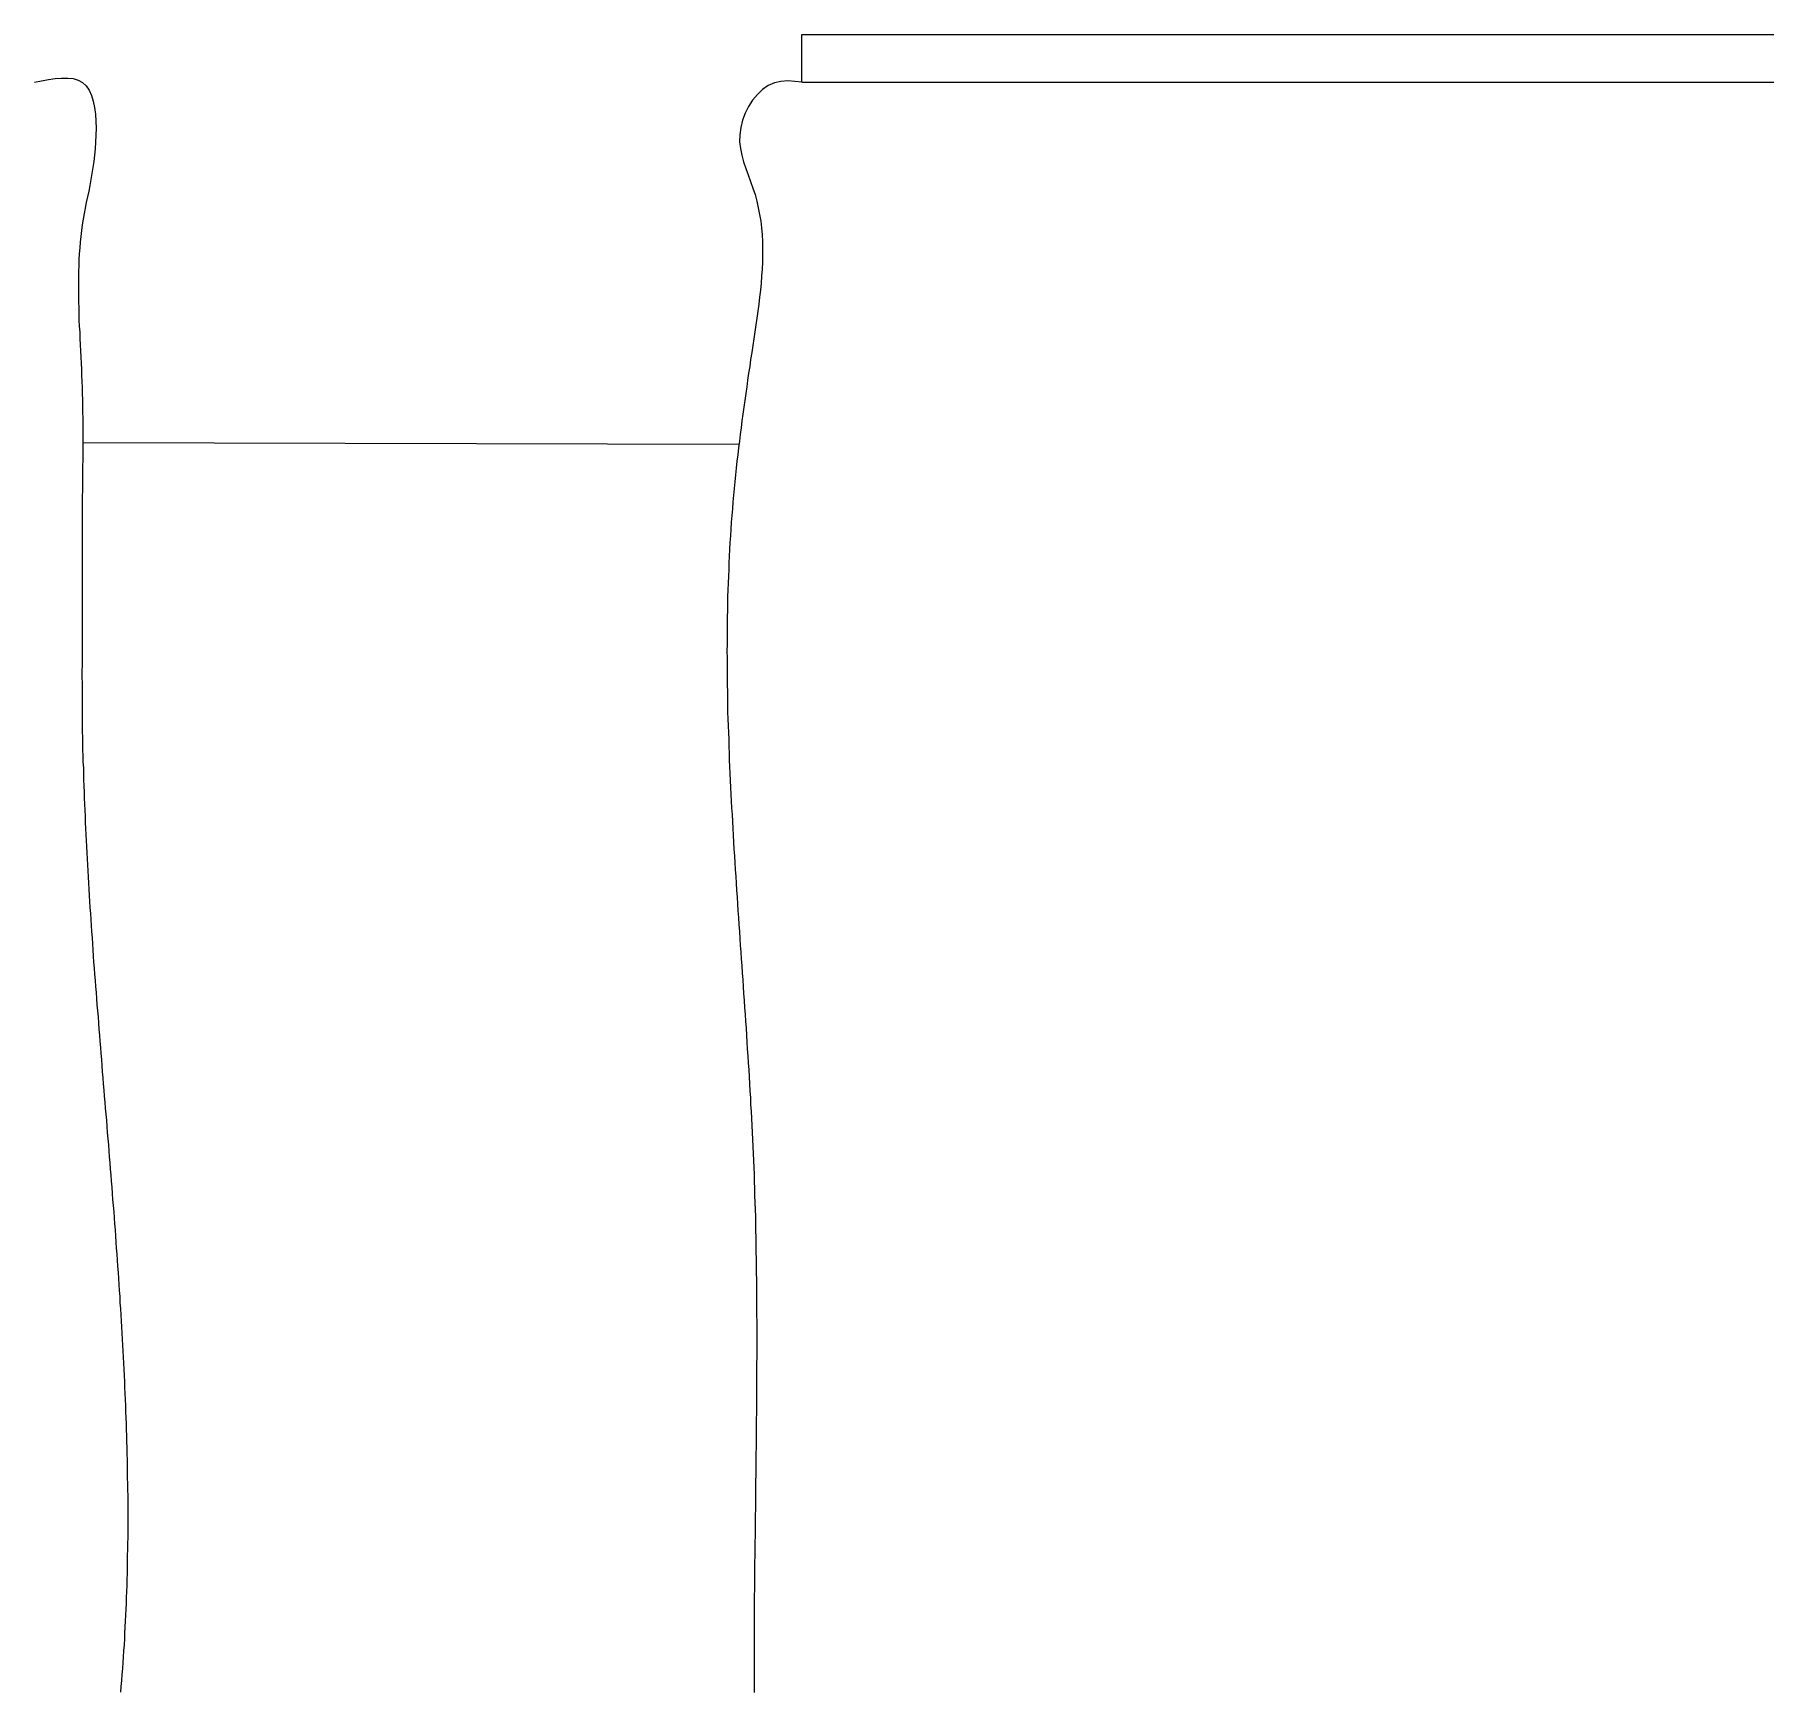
# Model space of a CAD drawing. Extents: x 443 to 1217, y -1921 to -677.
# Drawn here: x 561.01 to 572.82, y -883.58 to -872.28 of the extents above; entities that cross this region are included whole.
import ezdxf

# ---------------------------------------------------------------- set-up
doc = ezdxf.new("R2010")
doc.units = 0
doc.header["$MEASUREMENT"] = 0
doc.layers.add('3', color=8, linetype='CONTINUOUS')
doc.layers.add('6', color=7, linetype='CONTINUOUS')

msp = doc.modelspace()

# ---------------------------------------------------------------- linework, layer by layer
at = {"layer": '3', "linetype": 'Continuous'}
msp.add_line((566.245, -872.609), (566.245, -872.285), dxfattribs=at)
at = {"layer": '3', "color": 3, "linetype": 'Continuous'}
for p, q in [((566.245, -872.285), (579.23, -872.285)), ((566.245, -872.609), (579.23, -872.609))]:
    msp.add_line(p, q, dxfattribs=at)
at = {"layer": '3', "color": 3}
for p, q in [((561.007, -872.609), (561.055, -872.6)), ((561.055, -872.6), (561.102, -872.592)), ((561.102, -872.592), (561.148, -872.585)), ((561.148, -872.585), (561.191, -872.581)), ((561.191, -872.581), (561.233, -872.581)), ((561.233, -872.581), (561.271, -872.585)), ((561.271, -872.585), (561.305, -872.595)), ((561.305, -872.595), (561.335, -872.611)), ((561.335, -872.611), (561.359, -872.635)), ((561.359, -872.635), (561.38, -872.665)), ((561.38, -872.665), (561.396, -872.701)), ((565.977, -872.66), (565.942, -872.693)), ((566.016, -872.633), (565.977, -872.66)), ((566.059, -872.615), (566.016, -872.633)), ((566.103, -872.604), (566.059, -872.615)), ((566.149, -872.601), (566.103, -872.604)), ((566.197, -872.605), (566.149, -872.601)), ((566.245, -872.609), (566.197, -872.605)), ((561.396, -872.701), (561.408, -872.74)), ((561.408, -872.74), (561.417, -872.783)), ((561.417, -872.783), (561.422, -872.829)), ((565.882, -872.775), (565.859, -872.822)), ((565.909, -872.732), (565.882, -872.775)), ((565.942, -872.693), (565.909, -872.732)), ((561.422, -872.829), (561.426, -872.876)), ((561.426, -872.876), (561.427, -872.924)), ((565.841, -872.87), (565.829, -872.919)), ((565.859, -872.822), (565.841, -872.87)), ((561.424, -873.019), (561.42, -873.064)), ((561.426, -872.972), (561.424, -873.019)), ((561.427, -872.924), (561.426, -872.972)), ((565.822, -872.968), (565.821, -873.016)), ((565.821, -873.016), (565.826, -873.062)), ((565.829, -872.919), (565.822, -872.968)), ((561.412, -873.151), (561.405, -873.192)), ((561.416, -873.108), (561.412, -873.151)), ((561.42, -873.064), (561.416, -873.108)), ((565.826, -873.062), (565.835, -873.108)), ((565.835, -873.108), (565.847, -873.153)), ((565.847, -873.153), (565.862, -873.198)), ((561.398, -873.234), (561.391, -873.274)), ((561.405, -873.192), (561.398, -873.234)), ((565.862, -873.198), (565.879, -873.242)), ((565.879, -873.242), (565.895, -873.287)), ((561.377, -873.353), (561.368, -873.392)), ((561.384, -873.314), (561.377, -873.353)), ((561.391, -873.274), (561.384, -873.314)), ((565.895, -873.287), (565.911, -873.332)), ((565.911, -873.332), (565.926, -873.376)), ((565.926, -873.376), (565.938, -873.422)), ((561.346, -873.507), (561.339, -873.545)), ((561.353, -873.469), (561.346, -873.507)), ((561.36, -873.431), (561.353, -873.469)), ((561.368, -873.392), (561.36, -873.431)), ((565.938, -873.422), (565.948, -873.467)), ((565.948, -873.467), (565.957, -873.513)), ((561.328, -873.623), (561.322, -873.662)), ((561.333, -873.584), (561.328, -873.623)), ((561.339, -873.545), (561.333, -873.584)), ((565.957, -873.513), (565.965, -873.558)), ((565.965, -873.558), (565.97, -873.605)), ((565.97, -873.605), (565.974, -873.651)), ((561.315, -873.741), (561.312, -873.782)), ((561.319, -873.701), (561.315, -873.741)), ((561.322, -873.662), (561.319, -873.701)), ((565.974, -873.651), (565.977, -873.698)), ((565.977, -873.698), (565.978, -873.745)), ((561.308, -873.861), (561.307, -873.903)), ((561.31, -873.821), (561.308, -873.861)), ((561.312, -873.782), (561.31, -873.821)), ((565.977, -873.839), (565.974, -873.886)), ((565.978, -873.793), (565.977, -873.839)), ((565.978, -873.745), (565.978, -873.793)), ((561.307, -873.903), (561.306, -873.943)), ((561.306, -873.943), (561.306, -873.984)), ((565.971, -873.934), (565.967, -873.981)), ((565.974, -873.886), (565.971, -873.934)), ((561.306, -873.984), (561.306, -874.026)), ((561.306, -874.026), (561.306, -874.067)), ((561.306, -874.067), (561.307, -874.109)), ((565.957, -874.077), (565.951, -874.124)), ((565.963, -874.029), (565.957, -874.077)), ((565.967, -873.981), (565.963, -874.029)), ((561.307, -874.109), (561.308, -874.15)), ((561.308, -874.15), (561.309, -874.191)), ((561.309, -874.191), (561.31, -874.234)), ((565.945, -874.172), (565.938, -874.22)), ((565.951, -874.124), (565.945, -874.172)), ((561.31, -874.234), (561.312, -874.275)), ((561.312, -874.275), (561.315, -874.317)), ((561.315, -874.317), (561.316, -874.359)), ((565.925, -874.315), (565.917, -874.361)), ((565.931, -874.267), (565.925, -874.315)), ((565.938, -874.22), (565.931, -874.267)), ((561.316, -874.359), (561.318, -874.402)), ((561.318, -874.402), (561.32, -874.443)), ((561.32, -874.443), (561.322, -874.486)), ((565.91, -874.408), (565.903, -874.455)), ((565.917, -874.361), (565.91, -874.408)), ((561.322, -874.486), (561.324, -874.527)), ((561.324, -874.527), (561.327, -874.57)), ((561.327, -874.57), (561.328, -874.611)), ((565.89, -874.55), (565.882, -874.597)), ((565.896, -874.503), (565.89, -874.55)), ((565.903, -874.455), (565.896, -874.503)), ((561.328, -874.611), (561.33, -874.654)), ((561.33, -874.654), (561.331, -874.695)), ((565.875, -874.643), (565.869, -874.69)), ((565.882, -874.597), (565.875, -874.643)), ((561.331, -874.695), (561.332, -874.736)), ((561.332, -874.736), (561.334, -874.779)), ((561.334, -874.779), (561.334, -874.82)), ((565.856, -874.783), (565.849, -874.829)), ((565.862, -874.736), (565.856, -874.783)), ((565.869, -874.69), (565.862, -874.736)), ((561.334, -874.82), (561.335, -874.862)), ((561.335, -874.862), (561.336, -874.903)), ((561.336, -874.903), (561.336, -874.945)), ((565.836, -874.922), (565.831, -874.969)), ((565.843, -874.876), (565.836, -874.922)), ((565.849, -874.829), (565.843, -874.876)), ((561.336, -874.945), (561.336, -874.986)), ((561.336, -874.986), (561.336, -875.027)), ((561.336, -875.027), (561.336, -875.068)), ((565.824, -875.014), (565.819, -875.06)), ((565.831, -874.969), (565.824, -875.014)), ((561.336, -875.068), (561.336, -875.109)), ((561.336, -875.109), (561.336, -875.151)), ((561.336, -875.151), (561.336, -875.191)), ((565.808, -875.153), (565.802, -875.198)), ((565.813, -875.107), (565.808, -875.153)), ((565.819, -875.06), (565.813, -875.107)), ((561.336, -875.191), (561.335, -875.232)), ((561.335, -875.232), (561.335, -875.274)), ((561.335, -875.274), (561.335, -875.314)), ((565.797, -875.245), (565.793, -875.291)), ((565.802, -875.198), (565.797, -875.245)), ((561.334, -875.397), (561.333, -875.437)), ((561.335, -875.314), (561.334, -875.355)), ((561.334, -875.355), (561.334, -875.397)), ((565.783, -875.384), (565.778, -875.43)), ((565.787, -875.337), (565.783, -875.384)), ((565.793, -875.291), (565.787, -875.337)), ((561.333, -875.437), (561.333, -875.479)), ((561.333, -875.479), (561.333, -875.519)), ((565.775, -875.475), (565.771, -875.522)), ((565.778, -875.43), (565.775, -875.475)), ((561.333, -875.519), (561.332, -875.56)), ((561.332, -875.56), (561.332, -875.602)), ((561.332, -875.602), (561.332, -875.642)), ((565.764, -875.614), (565.761, -875.661)), ((565.768, -875.568), (565.764, -875.614)), ((565.771, -875.522), (565.768, -875.568)), ((561.332, -875.683), (561.331, -875.725)), ((561.331, -875.725), (561.331, -875.766)), ((561.332, -875.642), (561.332, -875.683)), ((565.755, -875.752), (565.752, -875.799)), ((565.758, -875.706), (565.755, -875.752)), ((565.761, -875.661), (565.758, -875.706)), ((561.331, -875.766), (561.331, -875.807)), ((561.331, -875.807), (561.331, -875.848)), ((561.331, -875.848), (561.331, -875.889)), ((565.75, -875.845), (565.748, -875.892)), ((565.752, -875.799), (565.75, -875.845)), ((561.331, -875.889), (561.332, -875.931)), ((561.332, -875.931), (561.332, -875.972)), ((561.332, -875.972), (561.332, -876.013)), ((565.744, -875.983), (565.743, -876.03)), ((565.746, -875.937), (565.744, -875.983)), ((565.748, -875.892), (565.746, -875.937)), ((561.332, -876.013), (561.332, -876.054)), ((561.332, -876.054), (561.332, -876.095)), ((561.332, -876.095), (561.332, -876.137)), ((565.74, -876.076), (565.739, -876.123)), ((565.743, -876.03), (565.74, -876.076)), ((561.332, -876.219), (561.331, -876.26)), ((561.332, -876.137), (561.332, -876.178)), ((561.332, -876.178), (561.332, -876.219)), ((565.737, -876.215), (565.736, -876.261)), ((565.738, -876.168), (565.737, -876.215)), ((565.739, -876.123), (565.738, -876.168)), ((561.331, -876.26), (561.331, -876.301)), ((561.331, -876.301), (561.331, -876.343)), ((561.331, -876.343), (561.331, -876.383)), ((565.736, -876.308), (565.735, -876.354)), ((565.736, -876.261), (565.736, -876.308)), ((561.331, -876.383), (561.331, -876.425)), ((561.331, -876.425), (561.331, -876.466)), ((565.735, -876.446), (565.734, -876.493)), ((565.735, -876.354), (565.735, -876.401)), ((565.735, -876.401), (565.735, -876.446)), ((561.331, -876.466), (561.331, -876.507)), ((561.331, -876.507), (561.331, -876.549)), ((561.331, -876.549), (561.331, -876.589)), ((565.734, -876.493), (565.735, -876.539)), ((565.735, -876.539), (565.735, -876.586)), ((561.331, -876.589), (561.33, -876.631)), ((561.33, -876.631), (561.33, -876.672)), ((561.33, -876.672), (561.331, -876.713)), ((565.735, -876.586), (565.735, -876.633)), ((565.735, -876.633), (565.736, -876.678)), ((565.736, -876.678), (565.736, -876.725)), ((561.331, -876.713), (561.331, -876.754)), ((561.331, -876.754), (561.331, -876.795)), ((561.331, -876.795), (561.331, -876.836)), ((565.736, -876.725), (565.737, -876.771)), ((565.737, -876.771), (565.738, -876.818)), ((561.331, -876.836), (561.331, -876.878)), ((561.331, -876.878), (561.332, -876.919)), ((561.332, -876.919), (561.332, -876.96)), ((565.738, -876.818), (565.738, -876.865)), ((565.738, -876.865), (565.739, -876.911)), ((565.739, -876.911), (565.741, -876.957)), ((561.332, -876.96), (561.333, -877.001)), ((561.333, -877.001), (561.333, -877.042)), ((561.333, -877.042), (561.334, -877.084)), ((565.741, -876.957), (565.743, -877.004)), ((565.743, -877.004), (565.744, -877.05)), ((565.744, -877.05), (565.746, -877.097)), ((561.334, -877.084), (561.335, -877.125)), ((561.335, -877.125), (561.335, -877.167)), ((561.335, -877.167), (561.336, -877.208)), ((565.746, -877.097), (565.747, -877.144)), ((565.747, -877.144), (565.749, -877.191)), ((561.336, -877.208), (561.337, -877.25)), ((561.337, -877.25), (561.34, -877.29)), ((565.749, -877.191), (565.75, -877.236)), ((565.75, -877.236), (565.752, -877.283)), ((565.752, -877.283), (565.755, -877.33)), ((561.34, -877.29), (561.341, -877.331)), ((561.341, -877.331), (561.342, -877.373)), ((561.342, -877.373), (561.343, -877.414)), ((565.755, -877.33), (565.757, -877.377)), ((565.757, -877.377), (565.759, -877.424)), ((561.343, -877.414), (561.345, -877.456)), ((561.345, -877.456), (561.346, -877.497)), ((561.346, -877.497), (561.347, -877.538)), ((565.759, -877.424), (565.761, -877.47)), ((565.761, -877.47), (565.763, -877.517)), ((565.763, -877.517), (565.766, -877.563)), ((561.347, -877.538), (561.349, -877.58)), ((561.349, -877.58), (561.352, -877.621)), ((561.352, -877.621), (561.353, -877.663)), ((565.766, -877.563), (565.769, -877.61)), ((565.769, -877.61), (565.771, -877.657)), ((561.353, -877.663), (561.355, -877.704)), ((561.355, -877.704), (561.357, -877.745)), ((561.357, -877.745), (561.359, -877.787)), ((565.771, -877.657), (565.774, -877.704)), ((565.774, -877.704), (565.776, -877.751)), ((565.776, -877.751), (565.78, -877.798)), ((561.359, -877.787), (561.361, -877.828)), ((561.361, -877.828), (561.364, -877.87)), ((561.364, -877.87), (561.366, -877.911)), ((565.78, -877.798), (565.782, -877.845)), ((565.782, -877.845), (565.785, -877.891)), ((561.366, -877.911), (561.368, -877.952)), ((561.368, -877.952), (561.37, -877.994)), ((561.37, -877.994), (561.372, -878.035)), ((565.785, -877.891), (565.788, -877.938)), ((565.788, -877.938), (565.79, -877.985)), ((565.79, -877.985), (565.794, -878.032)), ((561.372, -878.035), (561.375, -878.077)), ((561.375, -878.077), (561.378, -878.119)), ((565.794, -878.032), (565.797, -878.079)), ((565.797, -878.079), (565.8, -878.126)), ((561.378, -878.119), (561.38, -878.161)), ((561.38, -878.161), (561.382, -878.202)), ((561.382, -878.202), (561.385, -878.243)), ((565.8, -878.126), (565.804, -878.173)), ((565.804, -878.173), (565.807, -878.219)), ((565.807, -878.219), (565.809, -878.266)), ((561.385, -878.243), (561.388, -878.285)), ((561.388, -878.285), (561.391, -878.326)), ((561.391, -878.326), (561.393, -878.368)), ((565.809, -878.266), (565.812, -878.313)), ((565.812, -878.313), (565.816, -878.36)), ((561.393, -878.368), (561.396, -878.409)), ((561.396, -878.409), (561.4, -878.451)), ((561.4, -878.451), (561.402, -878.492)), ((565.816, -878.36), (565.819, -878.407)), ((565.819, -878.407), (565.822, -878.455)), ((565.822, -878.455), (565.825, -878.502)), ((561.402, -878.492), (561.405, -878.533)), ((561.405, -878.533), (561.408, -878.576)), ((561.408, -878.576), (561.41, -878.617)), ((565.825, -878.502), (565.829, -878.549)), ((565.829, -878.549), (565.832, -878.595)), ((561.41, -878.617), (561.414, -878.659)), ((561.414, -878.659), (561.417, -878.7)), ((561.417, -878.7), (561.42, -878.742)), ((565.832, -878.595), (565.835, -878.643)), ((565.835, -878.643), (565.838, -878.69)), ((565.838, -878.69), (565.842, -878.737)), ((561.42, -878.742), (561.424, -878.783)), ((561.424, -878.783), (561.427, -878.824)), ((561.427, -878.824), (561.43, -878.866)), ((565.842, -878.737), (565.845, -878.784)), ((565.845, -878.784), (565.848, -878.832)), ((561.43, -878.866), (561.433, -878.908)), ((561.433, -878.908), (561.437, -878.95)), ((565.848, -878.832), (565.852, -878.879)), ((565.852, -878.879), (565.855, -878.926)), ((565.855, -878.926), (565.858, -878.974)), ((561.437, -878.95), (561.44, -878.991)), ((561.44, -878.991), (561.443, -879.032)), ((561.443, -879.032), (561.446, -879.074)), ((565.858, -878.974), (565.861, -879.02)), ((565.861, -879.02), (565.865, -879.068)), ((561.446, -879.074), (561.45, -879.115)), ((561.45, -879.115), (561.453, -879.157)), ((561.453, -879.157), (561.456, -879.199)), ((565.865, -879.068), (565.868, -879.115)), ((565.868, -879.115), (565.871, -879.163)), ((565.871, -879.163), (565.873, -879.21)), ((561.456, -879.199), (561.46, -879.241)), ((561.46, -879.241), (561.463, -879.282)), ((561.463, -879.282), (561.466, -879.323)), ((565.873, -879.21), (565.877, -879.258)), ((565.877, -879.258), (565.88, -879.305)), ((561.466, -879.323), (561.469, -879.365)), ((561.469, -879.365), (561.473, -879.406)), ((561.473, -879.406), (561.476, -879.448)), ((565.88, -879.305), (565.883, -879.353)), ((565.883, -879.353), (565.885, -879.4)), ((565.885, -879.4), (565.889, -879.448)), ((561.476, -879.448), (561.48, -879.49)), ((561.48, -879.49), (561.483, -879.532)), ((561.483, -879.532), (561.487, -879.573)), ((565.889, -879.448), (565.891, -879.495)), ((565.891, -879.495), (565.894, -879.543)), ((561.487, -879.573), (561.49, -879.614)), ((561.49, -879.614), (561.493, -879.656)), ((565.894, -879.543), (565.896, -879.59)), ((565.896, -879.59), (565.899, -879.637)), ((565.899, -879.637), (565.902, -879.685)), ((561.493, -879.656), (561.497, -879.697)), ((561.497, -879.697), (561.5, -879.739)), ((561.5, -879.739), (561.503, -879.78)), ((565.902, -879.685), (565.904, -879.733)), ((565.904, -879.733), (565.906, -879.78)), ((561.503, -879.78), (561.507, -879.823)), ((561.507, -879.823), (561.511, -879.864)), ((561.511, -879.864), (561.514, -879.905)), ((565.906, -879.78), (565.908, -879.828)), ((565.908, -879.828), (565.91, -879.876)), ((565.91, -879.876), (565.913, -879.924)), ((561.514, -879.905), (561.517, -879.947)), ((561.517, -879.947), (561.521, -879.988)), ((561.521, -879.988), (561.524, -880.03)), ((565.913, -879.924), (565.915, -879.972)), ((565.915, -879.972), (565.917, -880.019)), ((561.524, -880.03), (561.527, -880.071)), ((561.527, -880.071), (561.53, -880.113)), ((561.53, -880.113), (561.534, -880.154)), ((565.917, -880.019), (565.919, -880.067)), ((565.919, -880.067), (565.92, -880.115)), ((565.92, -880.115), (565.922, -880.163)), ((561.534, -880.154), (561.537, -880.196)), ((561.537, -880.196), (561.54, -880.238)), ((561.54, -880.238), (561.543, -880.279)), ((565.922, -880.163), (565.923, -880.211)), ((565.923, -880.211), (565.925, -880.259)), ((561.543, -880.279), (561.547, -880.321)), ((561.547, -880.321), (561.55, -880.362)), ((565.925, -880.259), (565.927, -880.306)), ((565.927, -880.306), (565.928, -880.354)), ((565.928, -880.354), (565.929, -880.402)), ((561.55, -880.362), (561.553, -880.403)), ((561.553, -880.403), (561.557, -880.445)), ((561.557, -880.445), (561.559, -880.486)), ((565.929, -880.402), (565.93, -880.45)), ((565.93, -880.45), (565.931, -880.498)), ((561.559, -880.486), (561.562, -880.528)), ((561.562, -880.528), (561.565, -880.569)), ((561.565, -880.569), (561.568, -880.611)), ((565.931, -880.498), (565.932, -880.546)), ((565.932, -880.546), (565.932, -880.594)), ((565.932, -880.594), (565.933, -880.642)), ((561.568, -880.611), (561.571, -880.652)), ((561.571, -880.652), (561.574, -880.693)), ((561.574, -880.693), (561.577, -880.735)), ((565.933, -880.642), (565.934, -880.69)), ((565.934, -880.69), (565.934, -880.738)), ((561.577, -880.735), (561.579, -880.776)), ((561.579, -880.776), (561.583, -880.818)), ((561.583, -880.818), (561.585, -880.859)), ((565.934, -880.738), (565.935, -880.786)), ((565.935, -880.786), (565.935, -880.834)), ((565.935, -880.834), (565.937, -880.882)), ((561.585, -880.859), (561.588, -880.9)), ((561.588, -880.9), (561.59, -880.942)), ((561.59, -880.942), (561.594, -880.983)), ((565.937, -880.882), (565.937, -880.93)), ((565.937, -880.93), (565.937, -880.978)), ((561.594, -880.983), (561.596, -881.025)), ((561.596, -881.025), (561.598, -881.066)), ((561.598, -881.066), (561.601, -881.108)), ((565.937, -880.978), (565.937, -881.026)), ((565.937, -881.026), (565.938, -881.074)), ((561.601, -881.108), (561.603, -881.149)), ((561.603, -881.149), (561.606, -881.19)), ((565.938, -881.074), (565.938, -881.121)), ((565.938, -881.121), (565.938, -881.169)), ((565.938, -881.169), (565.938, -881.216)), ((561.606, -881.19), (561.608, -881.232)), ((561.608, -881.232), (561.61, -881.273)), ((561.61, -881.273), (561.612, -881.313)), ((565.938, -881.216), (565.938, -881.264)), ((565.938, -881.264), (565.938, -881.312)), ((561.612, -881.313), (561.614, -881.355)), ((561.614, -881.355), (561.616, -881.396)), ((561.616, -881.396), (561.619, -881.438)), ((565.938, -881.312), (565.937, -881.36)), ((565.937, -881.36), (565.937, -881.407)), ((565.937, -881.407), (565.937, -881.455)), ((561.619, -881.438), (561.62, -881.479)), ((561.62, -881.479), (561.622, -881.521)), ((561.622, -881.521), (561.624, -881.562)), ((565.937, -881.455), (565.937, -881.503)), ((565.937, -881.503), (565.937, -881.55)), ((561.624, -881.562), (561.625, -881.602)), ((561.625, -881.602), (561.627, -881.644)), ((561.627, -881.644), (561.628, -881.685)), ((565.937, -881.55), (565.935, -881.598)), ((565.935, -881.598), (565.935, -881.645)), ((565.935, -881.645), (565.935, -881.693)), ((561.628, -881.685), (561.631, -881.727)), ((561.631, -881.727), (561.632, -881.767)), ((561.632, -881.767), (561.633, -881.808)), ((565.935, -881.693), (565.934, -881.74)), ((565.934, -881.74), (565.934, -881.786)), ((561.633, -881.808), (561.634, -881.85)), ((561.634, -881.85), (561.635, -881.891)), ((561.635, -881.891), (561.636, -881.931)), ((565.934, -881.786), (565.933, -881.834)), ((565.933, -881.834), (565.933, -881.881)), ((565.933, -881.881), (565.933, -881.928)), ((561.636, -881.931), (561.637, -881.973)), ((561.637, -881.973), (561.638, -882.014)), ((561.638, -882.014), (561.639, -882.055)), ((565.933, -881.928), (565.932, -881.975)), ((565.932, -881.975), (565.932, -882.022)), ((561.639, -882.055), (561.64, -882.096)), ((561.64, -882.096), (561.64, -882.137)), ((565.931, -882.116), (565.93, -882.162)), ((565.932, -882.022), (565.931, -882.069)), ((565.931, -882.069), (565.931, -882.116)), ((561.64, -882.137), (561.642, -882.178)), ((561.642, -882.178), (561.642, -882.219)), ((561.642, -882.219), (561.643, -882.261)), ((565.93, -882.209), (565.929, -882.256)), ((565.93, -882.162), (565.93, -882.209)), ((561.643, -882.261), (561.643, -882.301)), ((561.643, -882.301), (561.643, -882.342)), ((561.643, -882.342), (561.643, -882.383)), ((565.928, -882.349), (565.927, -882.395)), ((565.929, -882.256), (565.928, -882.302)), ((565.928, -882.302), (565.928, -882.349)), ((561.643, -882.383), (561.643, -882.424)), ((561.643, -882.424), (561.643, -882.464)), ((561.643, -882.464), (561.643, -882.506)), ((565.927, -882.441), (565.926, -882.487)), ((565.926, -882.487), (565.926, -882.533)), ((565.927, -882.395), (565.927, -882.441)), ((561.643, -882.546), (561.642, -882.587)), ((561.642, -882.587), (561.642, -882.628)), ((561.643, -882.506), (561.643, -882.546)), ((565.926, -882.533), (565.925, -882.58)), ((565.925, -882.58), (565.925, -882.626)), ((561.64, -882.71), (561.639, -882.75)), ((561.642, -882.628), (561.64, -882.669)), ((561.64, -882.669), (561.64, -882.71)), ((565.925, -882.671), (565.923, -882.716)), ((565.923, -882.716), (565.923, -882.762)), ((565.925, -882.626), (565.925, -882.671)), ((561.637, -882.832), (561.636, -882.873)), ((561.638, -882.791), (561.637, -882.832)), ((561.639, -882.75), (561.638, -882.791)), ((565.923, -882.762), (565.922, -882.808)), ((565.922, -882.808), (565.922, -882.852)), ((561.633, -882.954), (561.632, -882.995)), ((561.635, -882.913), (561.633, -882.954)), ((561.636, -882.873), (561.635, -882.913)), ((565.922, -882.898), (565.921, -882.943)), ((565.921, -882.943), (565.921, -882.987)), ((565.922, -882.852), (565.922, -882.898)), ((561.628, -883.076), (561.626, -883.116)), ((561.631, -883.035), (561.628, -883.076)), ((561.632, -882.995), (561.631, -883.035)), ((565.921, -883.033), (565.92, -883.078)), ((565.92, -883.078), (565.92, -883.123)), ((565.921, -882.987), (565.921, -883.033)), ((561.624, -883.156), (561.622, -883.198)), ((561.626, -883.116), (561.624, -883.156)), ((565.92, -883.123), (565.92, -883.166)), ((565.92, -883.166), (565.92, -883.211)), ((561.618, -883.278), (561.615, -883.319)), ((561.62, -883.238), (561.618, -883.278)), ((561.622, -883.198), (561.62, -883.238)), ((565.92, -883.211), (565.92, -883.256)), ((565.92, -883.256), (565.92, -883.299)), ((565.92, -883.299), (565.92, -883.343)), ((561.61, -883.399), (561.607, -883.44)), ((561.612, -883.359), (561.61, -883.399)), ((561.615, -883.319), (561.612, -883.359)), ((565.92, -883.343), (565.92, -883.386)), ((565.92, -883.386), (565.92, -883.431)), ((565.92, -883.431), (565.92, -883.474)), ((561.6, -883.521), (561.597, -883.562)), ((561.603, -883.48), (561.6, -883.521)), ((561.607, -883.44), (561.603, -883.48)), ((565.92, -883.474), (565.92, -883.517)), ((565.92, -883.517), (565.921, -883.561)), ((561.597, -883.562), (561.594, -883.602)), ((565.921, -883.561), (565.921, -883.604))]:
    msp.add_line(p, q, dxfattribs=at)
at = {"layer": '6', "linetype": 'Continuous'}
msp.add_line((561.337, -875.069), (565.816, -875.08), dxfattribs=at)

doc.saveas('drawing.dxf')
